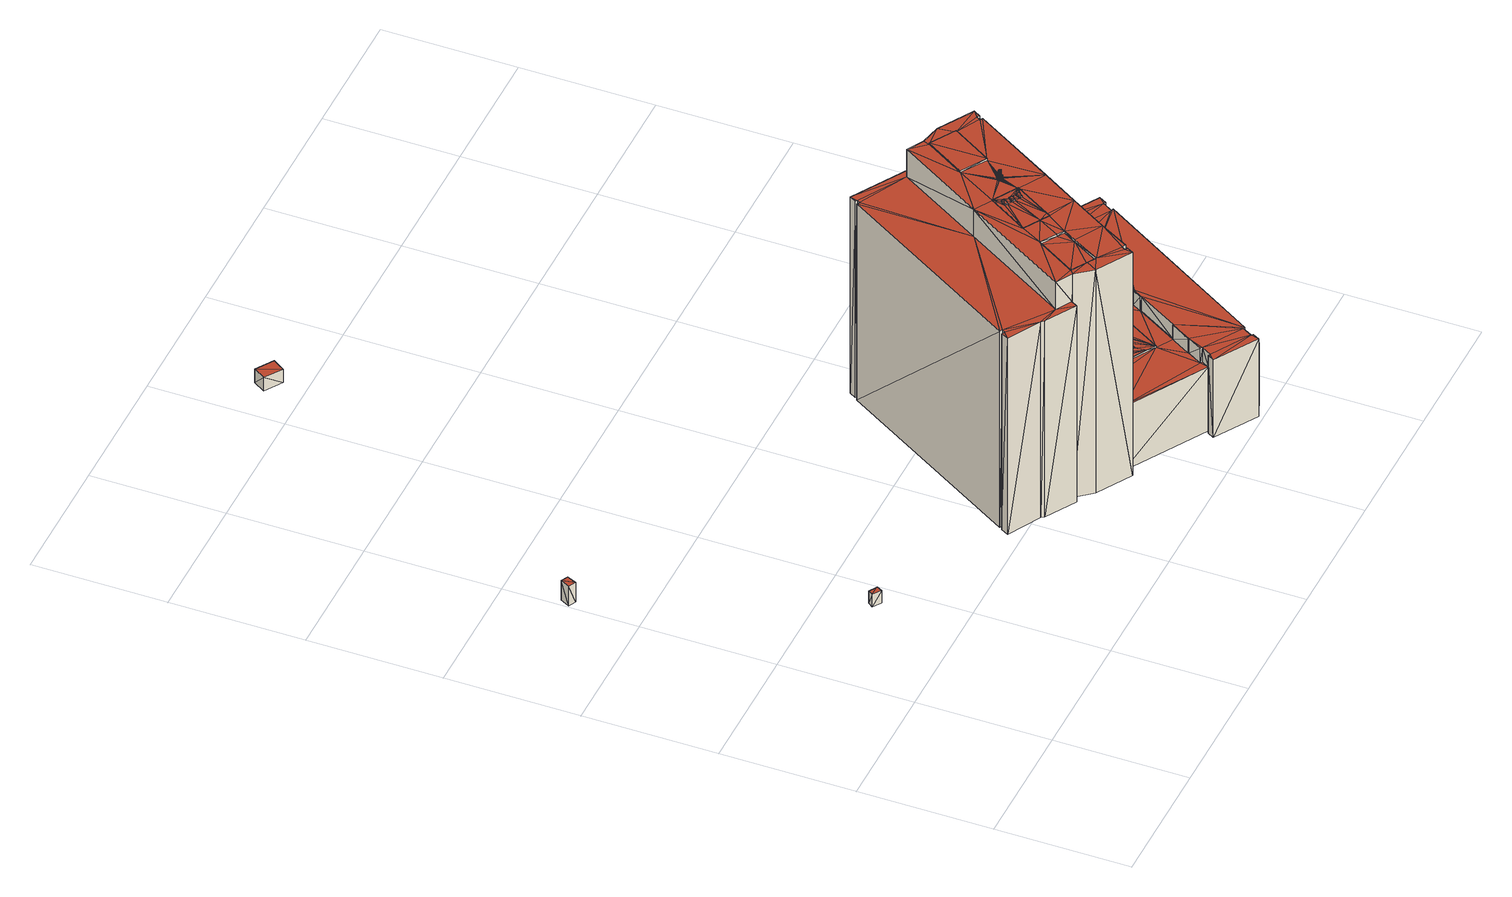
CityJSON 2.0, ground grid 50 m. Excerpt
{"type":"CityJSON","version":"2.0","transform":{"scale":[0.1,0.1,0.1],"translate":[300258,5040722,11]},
"CityObjects":{
"building1":{"type":"Building","geometry":[{"type":"MultiSurface","lod":"2","boundaries":[[[0,1,2]],[[3,0,2]],[[3,4,0]],[[5,4,3]],[[5,2,6]],[[5,3,2]],[[6,1,7]],[[6,2,1]],[[4,7,0]],[[0,7,1]],[[4,6,7]],[[5,6,4]]],"semantics":{"surfaces":[{"type":"GroundSurface"},{"type":"WallSurface"},{"type":"RoofSurface"}],"values":[0,0,1,1,1,1,1,1,1,1,2,2]}}]},
"building2":{"type":"Building","geometry":[{"type":"MultiSurface","lod":"2","boundaries":[[[8,9,10]],[[8,10,11]],[[12,11,13]],[[11,10,13]],[[14,13,10]],[[14,10,9]],[[15,14,8]],[[8,14,9]],[[15,8,12]],[[8,11,12]],[[15,13,14]],[[15,12,13]]],"semantics":{"surfaces":[{"type":"GroundSurface"},{"type":"WallSurface"},{"type":"RoofSurface"}],"values":[0,0,1,1,1,1,1,1,1,1,2,2]}}]},
"building3":{"type":"Building","geometry":[{"type":"MultiSurface","lod":"2","boundaries":[[[16,17,18]],[[17,19,18]],[[20,21,17]],[[20,17,16]],[[20,16,22]],[[16,18,22]],[[22,18,23]],[[18,19,23]],[[21,23,17]],[[17,23,19]],[[21,22,23]],[[20,22,21]]],"semantics":{"surfaces":[{"type":"GroundSurface"},{"type":"WallSurface"},{"type":"RoofSurface"}],"values":[0,0,1,1,1,1,1,1,1,1,2,2]}}]},
"building4":{"type":"Building","geometry":[{"type":"MultiSurface","lod":"2","boundaries":[[[24,25,26]],[[27,26,28]],[[25,29,30]],[[31,26,27]],[[31,24,26]],[[32,33,34]],[[33,24,34]],[[35,32,34]],[[35,36,32]],[[37,38,39]],[[33,40,41]],[[42,43,38]],[[42,38,37]],[[30,29,44]],[[45,42,37]],[[45,46,42]],[[42,47,43]],[[47,48,43]],[[49,50,47]],[[51,52,50]],[[50,53,47]],[[54,55,29]],[[50,52,53]],[[47,53,48]],[[25,56,29]],[[53,57,48]],[[55,58,59]],[[48,60,40]],[[43,48,40]],[[57,61,48]],[[62,63,64]],[[54,58,55]],[[64,63,65]],[[64,65,60]],[[33,66,24]],[[60,65,67]],[[48,64,60]],[[43,40,33]],[[68,69,70]],[[33,41,66]],[[41,70,71]],[[70,69,71]],[[41,71,66]],[[24,66,56]],[[24,56,25]],[[56,72,73]],[[56,54,29]],[[56,73,54]],[[74,75,76]],[[74,76,77]],[[78,79,80]],[[79,81,80]],[[82,80,81]],[[82,81,83]],[[84,85,78]],[[85,79,78]],[[86,87,88]],[[87,89,88]],[[90,91,86]],[[91,87,86]],[[37,39,92]],[[93,37,92]],[[94,92,39]],[[94,39,38]],[[95,96,97]],[[96,98,97]],[[97,98,99]],[[98,100,99]],[[101,102,103]],[[102,104,103]],[[103,104,95]],[[104,96,95]],[[105,102,101]],[[94,38,105]],[[94,105,101]],[[38,43,105]],[[42,106,47]],[[106,107,108]],[[109,107,106]],[[109,106,42]],[[110,111,107]],[[111,108,107]],[[112,51,113]],[[51,50,113]],[[114,113,50]],[[114,50,49]],[[114,49,106]],[[49,47,106]],[[115,109,42]],[[115,42,46]],[[116,46,45]],[[116,115,46]],[[116,45,93]],[[45,37,93]],[[117,118,119]],[[119,118,120]],[[118,121,120]],[[121,122,64]],[[121,64,48]],[[118,122,121]],[[123,40,60]],[[74,77,123]],[[74,123,124]],[[123,60,124]],[[125,126,53]],[[125,53,52]],[[127,121,48]],[[127,48,61]],[[128,61,57]],[[128,127,61]],[[126,128,57]],[[126,57,53]],[[110,117,119]],[[110,119,111]],[[112,52,51]],[[112,125,52]],[[129,130,65]],[[129,65,63]],[[131,63,62]],[[131,129,63]],[[131,62,122]],[[62,64,122]],[[132,99,133]],[[133,99,100]],[[132,91,90]],[[132,133,91]],[[134,85,84]],[[134,135,85]],[[134,88,135]],[[135,88,89]],[[136,137,69]],[[136,69,68]],[[136,68,138]],[[68,70,138]],[[139,140,141]],[[140,142,141]],[[143,144,32]],[[143,32,36]],[[145,36,35]],[[145,143,36]],[[145,35,140]],[[145,140,139]],[[35,34,140]],[[140,34,146]],[[34,24,146]],[[147,148,149]],[[149,148,150]],[[151,147,152]],[[152,147,149]],[[151,153,154]],[[151,152,153]],[[154,153,148]],[[153,150,148]],[[155,156,157]],[[155,158,156]],[[159,157,160]],[[160,157,156]],[[161,159,162]],[[162,159,160]],[[162,158,155]],[[161,162,155]],[[163,164,165]],[[165,164,166]],[[163,167,168]],[[163,165,167]],[[168,169,170]],[[168,167,169]],[[164,170,166]],[[166,170,169]],[[171,146,24]],[[171,24,31]],[[141,172,173]],[[141,142,172]],[[174,175,176]],[[176,175,177]],[[175,178,177]],[[177,178,179]],[[180,181,182]],[[182,181,183]],[[181,174,176]],[[181,176,183]],[[184,185,186]],[[186,185,187]],[[188,184,186]],[[188,186,189]],[[190,179,178]],[[190,191,179]],[[192,72,56]],[[192,193,72]],[[194,195,196]],[[194,197,195]],[[173,172,194]],[[172,197,194]],[[198,199,54]],[[198,54,73]],[[193,198,73]],[[193,73,72]],[[200,201,44]],[[200,44,29]],[[202,55,203]],[[55,59,203]],[[59,58,204]],[[203,59,204]],[[199,204,58]],[[199,58,54]],[[29,55,202]],[[200,29,202]],[[205,26,206]],[[26,25,206]],[[207,27,208]],[[27,28,208]],[[205,208,26]],[[26,208,28]],[[171,31,207]],[[31,27,207]],[[206,25,209]],[[25,30,209]],[[209,30,201]],[[30,44,201]],[[180,182,190]],[[182,191,190]],[[210,211,212]],[[212,211,213]],[[210,214,215]],[[210,212,214]],[[211,216,217]],[[211,217,213]],[[215,214,216]],[[214,217,216]],[[218,219,220]],[[220,219,221]],[[222,223,224]],[[222,224,225]],[[222,225,226]],[[225,227,226]],[[226,228,229]],[[226,227,228]],[[230,231,232]],[[233,231,230]],[[234,230,235]],[[234,233,230]],[[236,237,238]],[[237,239,238]],[[240,241,236]],[[241,237,236]],[[242,243,240]],[[243,241,240]],[[244,245,246]],[[244,247,245]],[[229,228,247]],[[229,247,244]],[[238,239,248]],[[239,249,248]],[[250,243,242]],[[250,251,243]],[[252,253,250]],[[253,251,250]],[[254,232,231]],[[254,255,232]],[[256,257,253]],[[256,253,252]],[[249,255,254]],[[248,249,254]],[[258,259,257]],[[258,257,256]],[[260,235,261]],[[260,234,235]],[[258,262,259]],[[258,263,262]],[[264,260,261]],[[264,261,265]],[[263,266,262]],[[263,267,266]],[[267,268,269]],[[267,269,266]],[[270,264,265]],[[270,265,271]],[[268,270,271]],[[268,271,269]],[[223,272,224]],[[224,272,273]],[[272,218,220]],[[272,220,273]],[[219,274,221]],[[219,275,274]],[[246,245,276]],[[245,277,276]],[[275,278,279]],[[275,279,274]],[[280,281,282]],[[280,282,283]],[[281,284,282]],[[281,285,284]],[[286,284,285]],[[287,286,285]],[[288,289,290]],[[289,291,290]],[[290,291,287]],[[291,286,287]],[[292,293,288]],[[293,289,288]],[[276,277,292]],[[277,293,292]],[[278,280,283]],[[278,283,279]],[[185,294,187]],[[187,294,295]],[[296,66,71]],[[296,297,66]],[[298,295,294]],[[298,299,295]],[[300,299,298]],[[300,301,299]],[[66,192,56]],[[192,196,195]],[[297,196,192]],[[297,192,66]],[[188,302,303]],[[188,189,302]],[[302,301,300]],[[303,302,300]],[[304,305,306]],[[306,305,307]],[[305,138,308]],[[305,308,307]],[[308,138,70]],[[308,70,41]],[[137,296,69]],[[69,296,71]],[[32,309,33]],[[309,310,311]],[[144,310,309]],[[144,309,32]],[[312,313,314]],[[315,313,312]],[[313,316,317]],[[313,317,314]],[[316,318,317]],[[317,318,319]],[[319,304,306]],[[318,304,319]],[[315,312,310]],[[312,311,310]],[[320,321,322]],[[320,323,321]],[[324,322,325]],[[325,322,321]],[[326,324,327]],[[327,324,325]],[[326,323,320]],[[326,327,323]],[[328,329,330]],[[328,331,329]],[[330,332,333]],[[330,329,332]],[[334,333,335]],[[335,333,332]],[[328,334,335]],[[328,335,331]],[[336,337,338]],[[338,337,339]],[[336,340,341]],[[336,338,340]],[[341,342,343]],[[341,340,342]],[[337,343,339]],[[339,343,342]],[[344,345,346]],[[344,347,345]],[[348,347,344]],[[348,349,347]],[[348,350,351]],[[348,351,349]],[[350,346,351]],[[351,346,345]],[[352,353,354]],[[352,355,353]],[[356,355,352]],[[356,357,355]],[[356,358,357]],[[357,358,359]],[[358,354,359]],[[359,354,353]],[[360,361,362]],[[360,363,361]],[[364,363,360]],[[364,365,363]],[[364,366,365]],[[365,366,367]],[[366,362,367]],[[367,362,361]],[[368,369,370]],[[370,369,371]],[[368,372,373]],[[368,370,372]],[[373,374,375]],[[373,372,374]],[[369,375,371]],[[371,375,374]],[[376,377,378]],[[376,379,377]],[[376,380,379]],[[379,380,381]],[[380,382,381]],[[381,382,383]],[[378,383,382]],[[378,377,383]],[[384,385,386]],[[386,385,387]],[[385,388,387]],[[387,388,389]],[[390,389,388]],[[390,391,389]],[[384,391,390]],[[384,386,391]],[[392,393,394]],[[394,393,395]],[[392,396,397]],[[392,394,396]],[[397,398,399]],[[397,396,398]],[[393,399,395]],[[395,399,398]],[[400,401,402]],[[400,403,401]],[[404,403,400]],[[404,405,403]],[[404,406,405]],[[405,406,407]],[[406,402,407]],[[407,402,401]],[[408,409,410]],[[408,411,409]],[[412,410,413]],[[413,410,409]],[[414,412,415]],[[415,412,413]],[[414,411,408]],[[414,415,411]],[[416,417,418]],[[416,419,417]],[[420,419,416]],[[420,421,419]],[[420,422,421]],[[421,422,423]],[[422,418,423]],[[423,418,417]],[[424,425,426]],[[426,425,427]],[[428,427,425]],[[428,429,427]],[[430,429,428]],[[430,431,429]],[[430,424,431]],[[431,424,426]],[[432,433,434]],[[432,435,433]],[[432,436,435]],[[435,436,437]],[[436,438,437]],[[437,438,439]],[[434,439,438]],[[434,433,439]],[[440,441,442]],[[442,441,443]],[[441,444,443]],[[443,444,445]],[[446,445,444]],[[446,447,445]],[[440,447,446]],[[440,442,447]],[[448,449,450]],[[450,449,451]],[[448,452,453]],[[448,450,452]],[[453,454,455]],[[453,452,454]],[[449,455,451]],[[451,455,454]],[[456,457,458]],[[456,459,457]],[[460,459,456]],[[460,461,459]],[[460,462,461]],[[461,462,463]],[[462,458,463]],[[463,458,457]],[[464,465,466]],[[464,467,465]],[[466,468,469]],[[466,465,468]],[[470,469,468]],[[470,468,471]],[[464,470,467]],[[467,470,471]],[[472,473,474]],[[472,475,473]],[[476,475,472]],[[476,477,475]],[[476,478,477]],[[477,478,479]],[[478,474,479]],[[479,474,473]],[[480,481,482]],[[482,481,483]],[[480,484,485]],[[480,482,484]],[[485,486,487]],[[485,484,486]],[[481,487,483]],[[483,487,486]],[[488,489,490]],[[488,491,489]],[[492,491,488]],[[492,493,491]],[[492,494,493]],[[493,494,495]],[[494,490,495]],[[495,490,489]],[[496,497,498]],[[497,499,498]],[[500,497,496]],[[500,501,497]],[[500,502,501]],[[501,502,503]],[[502,498,503]],[[503,498,499]],[[504,505,506]],[[506,505,507]],[[504,508,509]],[[504,506,508]],[[509,510,511]],[[509,508,510]],[[505,511,507]],[[507,511,510]],[[512,513,514]],[[514,513,515]],[[512,516,517]],[[512,514,516]],[[517,518,519]],[[517,516,518]],[[513,519,515]],[[515,519,518]],[[520,521,522]],[[522,521,523]],[[520,524,525]],[[520,522,524]],[[525,526,527]],[[525,524,526]],[[521,527,523]],[[523,527,526]],[[528,529,530]],[[530,529,531]],[[528,532,533]],[[528,530,532]],[[533,534,535]],[[533,532,534]],[[529,535,531]],[[531,535,534]],[[536,537,538]],[[538,537,539]],[[536,540,541]],[[536,538,540]],[[541,542,543]],[[541,540,542]],[[537,543,539]],[[539,543,542]],[[544,545,546]],[[546,545,547]],[[544,548,549]],[[544,546,548]],[[549,550,551]],[[549,548,550]],[[545,551,547]],[[547,551,550]],[[552,553,554]],[[554,553,555]],[[552,556,557]],[[552,554,556]],[[557,558,559]],[[557,556,558]],[[553,559,555]],[[555,559,558]],[[560,561,562]],[[562,561,563]],[[560,564,565]],[[560,562,564]],[[565,566,567]],[[565,564,566]],[[561,567,566]],[[561,566,563]],[[568,569,570]],[[570,569,571]],[[569,572,571]],[[571,572,573]],[[574,575,572]],[[575,573,572]],[[568,575,574]],[[568,570,575]],[[576,577,578]],[[576,578,579]],[[580,576,581]],[[581,576,579]],[[580,582,583]],[[580,581,582]],[[583,578,577]],[[583,582,578]],[[584,585,586]],[[584,587,585]],[[588,586,589]],[[589,586,585]],[[590,588,591]],[[591,588,589]],[[590,587,584]],[[590,591,587]],[[592,593,594]],[[593,595,594]],[[596,594,597]],[[597,594,595]],[[598,596,599]],[[599,596,597]],[[598,593,592]],[[598,599,593]],[[600,601,602]],[[602,601,603]],[[600,604,605]],[[600,602,604]],[[605,606,607]],[[605,604,606]],[[601,607,603]],[[603,607,606]],[[608,609,610]],[[608,610,611]],[[612,608,613]],[[613,608,611]],[[612,614,615]],[[612,613,614]],[[616,617,618]],[[619,616,620]],[[620,616,618]],[[621,622,623]],[[624,622,621]],[[625,624,621]],[[623,622,617]],[[622,618,617]],[[609,619,610]],[[610,619,620]],[[625,614,624]],[[625,615,614]],[[123,308,41]],[[123,41,40]],[[105,43,309]],[[43,33,309]],[[124,60,626]],[[60,67,626]],[[626,65,130]],[[626,67,65]],[[82,83,75]],[[83,76,75]],[[126,119,121]],[[126,121,128]],[[125,119,126]],[[128,121,127]],[[113,106,111]],[[114,106,113]],[[106,108,111]],[[112,111,125]],[[119,120,121]],[[112,113,111]],[[111,119,125]],[[122,124,130]],[[122,130,129]],[[118,82,74]],[[110,132,90]],[[124,626,130]],[[110,90,117]],[[109,94,101]],[[116,93,109]],[[116,109,115]],[[122,74,124]],[[109,101,107]],[[82,75,74]],[[131,122,129]],[[109,93,94]],[[93,92,94]],[[110,107,132]],[[107,101,95]],[[101,103,95]],[[107,95,132]],[[95,97,132]],[[97,99,132]],[[134,84,117]],[[118,74,122]],[[90,134,117]],[[90,86,134]],[[86,88,134]],[[117,84,118]],[[78,80,82]],[[118,84,82]],[[84,78,82]],[[151,148,147]],[[151,154,148]],[[161,155,159]],[[155,157,159]],[[168,170,164]],[[163,168,164]],[[140,146,142]],[[146,172,142]],[[172,206,197]],[[209,201,197]],[[172,207,205]],[[197,201,200]],[[206,209,197]],[[207,208,205]],[[171,207,172]],[[172,205,206]],[[197,200,195]],[[199,200,202]],[[195,199,198]],[[199,202,204]],[[202,203,204]],[[193,195,198]],[[195,200,199]],[[192,195,193]],[[171,172,146]],[[215,216,211]],[[210,215,211]],[[264,233,260]],[[260,233,234]],[[270,233,264]],[[233,254,231]],[[270,254,233]],[[267,270,268]],[[238,248,254]],[[263,270,267]],[[242,238,254]],[[258,270,263]],[[242,236,238]],[[258,242,270]],[[242,240,236]],[[258,256,242]],[[242,254,270]],[[256,252,250]],[[256,250,242]],[[302,295,299]],[[302,187,295]],[[186,187,302]],[[302,299,301]],[[189,186,302]],[[328,330,627]],[[627,330,333]],[[334,627,333]],[[328,627,334]],[[336,628,337]],[[336,341,628]],[[628,341,343]],[[337,628,343]],[[629,344,346]],[[348,344,629]],[[348,629,350]],[[350,629,346]],[[630,352,354]],[[356,352,630]],[[356,630,358]],[[358,630,354]],[[631,360,362]],[[364,360,631]],[[364,631,366]],[[366,631,362]],[[368,632,369]],[[368,373,632]],[[632,373,375]],[[369,632,375]],[[376,378,633]],[[376,633,380]],[[380,633,382]],[[633,378,382]],[[384,634,385]],[[385,634,388]],[[634,390,388]],[[384,390,634]],[[392,635,393]],[[392,397,635]],[[635,397,399]],[[393,635,399]],[[636,400,402]],[[404,400,636]],[[404,636,406]],[[406,636,402]],[[637,408,410]],[[412,637,410]],[[414,637,412]],[[414,408,637]],[[638,416,418]],[[420,416,638]],[[420,638,422]],[[422,638,418]],[[639,320,322]],[[326,320,639]],[[326,639,324]],[[324,639,322]],[[424,640,425]],[[640,428,425]],[[430,428,640]],[[430,640,424]],[[432,434,641]],[[432,641,436]],[[436,641,438]],[[641,434,438]],[[440,642,441]],[[441,642,444]],[[642,446,444]],[[440,446,642]],[[448,643,449]],[[448,453,643]],[[643,453,455]],[[449,643,455]],[[644,456,458]],[[460,456,644]],[[460,644,462]],[[462,644,458]],[[464,466,645]],[[645,466,469]],[[470,645,469]],[[464,645,470]],[[646,472,474]],[[476,472,646]],[[476,646,478]],[[478,646,474]],[[480,647,481]],[[480,485,647]],[[647,485,487]],[[481,647,487]],[[648,488,490]],[[492,488,648]],[[492,648,494]],[[494,648,490]],[[649,496,498]],[[500,496,649]],[[500,649,502]],[[502,649,498]],[[504,650,505]],[[504,509,650]],[[650,509,511]],[[505,650,511]],[[512,651,513]],[[512,517,651]],[[651,517,519]],[[513,651,519]],[[520,652,521]],[[520,525,652]],[[652,525,527]],[[521,652,527]],[[528,653,529]],[[528,533,653]],[[653,533,535]],[[529,653,535]],[[536,654,537]],[[536,541,654]],[[654,541,543]],[[537,654,543]],[[544,655,545]],[[544,549,655]],[[655,549,551]],[[545,655,551]],[[552,656,553]],[[552,557,656]],[[656,557,559]],[[553,656,559]],[[560,657,561]],[[560,565,657]],[[657,565,567]],[[561,657,567]],[[568,658,569]],[[569,658,572]],[[658,574,572]],[[568,574,658]],[[576,659,577]],[[580,659,576]],[[580,583,659]],[[659,583,577]],[[660,584,586]],[[588,660,586]],[[590,660,588]],[[590,584,660]],[[661,592,594]],[[596,661,594]],[[598,661,596]],[[598,592,661]],[[600,662,601]],[[600,605,662]],[[662,605,607]],[[601,662,607]],[[612,615,608]],[[615,609,608]],[[609,379,619]],[[625,335,615]],[[616,531,617]],[[621,623,459]],[[623,617,573]],[[615,351,609]],[[379,381,619]],[[386,387,619]],[[619,394,395]],[[609,357,359]],[[609,365,367]],[[615,338,339]],[[615,349,351]],[[625,331,335]],[[609,370,371]],[[619,395,616]],[[625,621,331]],[[609,367,370]],[[539,542,617]],[[531,534,617]],[[621,459,461]],[[621,329,331]],[[616,395,398]],[[616,407,401]],[[609,351,357]],[[609,371,379]],[[602,623,604]],[[467,623,465]],[[381,386,619]],[[619,387,394]],[[615,339,349]],[[615,335,338]],[[609,359,365]],[[566,617,548]],[[623,585,595]],[[623,578,585]],[[623,573,578]],[[616,401,531]],[[573,617,566]],[[459,623,467]],[[367,372,370]],[[367,361,372]],[[597,587,591]],[[597,595,587]],[[616,398,407]],[[387,396,394]],[[387,389,396]],[[623,606,604]],[[623,595,593]],[[571,564,562]],[[523,532,530]],[[351,355,357]],[[351,345,355]],[[523,526,532]],[[571,573,564]],[[451,447,442]],[[479,484,482]],[[579,575,570]],[[589,582,581]],[[479,473,484]],[[589,585,582]],[[451,454,447]],[[579,578,575]],[[534,539,617]],[[503,508,506]],[[503,499,508]],[[335,340,338]],[[515,524,522]],[[413,403,405]],[[437,429,431]],[[437,439,429]],[[515,518,524]],[[413,409,403]],[[335,332,340]],[[415,417,411]],[[423,417,415]],[[495,497,501]],[[495,489,497]],[[443,433,435]],[[371,377,379]],[[325,419,421]],[[426,323,327]],[[426,427,323]],[[443,445,433]],[[371,374,377]],[[325,321,419]],[[493,486,491]],[[546,558,548]],[[514,510,516]],[[555,558,546]],[[483,486,493]],[[507,510,514]],[[547,540,538]],[[471,475,477]],[[471,468,475]],[[547,550,540]],[[467,471,457]],[[459,467,457]],[[339,347,349]],[[339,342,347]],[[563,556,554]],[[563,566,556]],[[450,457,452]],[[463,457,450]],[[501,503,427]],[[429,501,427]],[[405,407,398]],[[450,451,342]],[[396,405,398]],[[340,450,342]],[[562,563,510]],[[508,562,510]],[[603,593,599]],[[381,391,386]],[[359,363,365]],[[359,353,363]],[[381,383,391]],[[603,606,593]],[[514,515,417]],[[546,547,526]],[[493,495,439]],[[419,514,417]],[[433,493,439]],[[524,546,526]],[[591,589,486]],[[484,591,486]],[[415,413,389]],[[442,443,345]],[[391,415,389]],[[347,442,345]],[[475,597,473]],[[475,599,597]],[[435,437,353]],[[355,435,353]],[[532,539,534]],[[532,538,539]],[[506,507,321]],[[482,483,445]],[[477,479,454]],[[323,506,321]],[[452,477,454]],[[447,482,445]],[[540,617,542]],[[327,325,374]],[[421,423,383]],[[372,327,374]],[[377,421,383]],[[465,623,602]],[[530,531,401]],[[403,530,401]],[[570,571,499]],[[497,570,499]],[[581,579,489]],[[491,581,489]],[[602,603,468]],[[465,602,468]],[[554,555,518]],[[461,463,332]],[[329,461,332]],[[516,554,518]],[[431,426,361]],[[363,431,361]],[[548,617,550]],[[522,523,409]],[[411,522,409]],[[621,461,329]],[[550,617,540]],[[389,405,396]],[[508,571,562]],[[623,593,606]],[[473,597,591]],[[439,501,429]],[[345,443,355]],[[427,503,323]],[[473,591,484]],[[347,451,442]],[[439,495,501]],[[457,471,452]],[[417,515,411]],[[526,538,532]],[[389,413,405]],[[510,563,516]],[[342,451,347]],[[524,555,546]],[[433,483,493]],[[419,507,514]],[[526,547,538]],[[391,423,415]],[[454,479,447]],[[447,479,482]],[[486,589,491]],[[403,523,530]],[[340,463,450]],[[323,503,506]],[[355,443,435]],[[361,426,372]],[[497,579,570]],[[468,599,475]],[[445,483,433]],[[321,507,419]],[[499,571,508]],[[491,589,581]],[[374,325,421]],[[372,426,327]],[[374,421,377]],[[452,471,477]],[[489,579,497]],[[518,555,524]],[[332,463,340]],[[353,437,363]],[[363,437,431]],[[409,523,403]],[[411,515,522]],[[383,423,391]],[[516,563,554]],[[468,603,599]],[[566,558,556]],[[566,548,558]],[[578,573,575]],[[585,578,582]],[[595,585,587]],[[573,566,564]],[[149,178,175]],[[160,175,181]],[[180,190,158]],[[190,178,150]],[[180,166,181]],[[156,149,175]],[[169,160,181]],[[149,150,178]],[[160,156,175]],[[166,169,181]],[[181,175,174]],[[158,190,152]],[[180,158,162]],[[156,152,149]],[[153,190,150]],[[180,165,166]],[[180,162,167]],[[158,152,156]],[[167,162,169]],[[180,167,165]],[[169,162,160]],[[152,190,153]],[[255,290,287]],[[232,287,285]],[[249,288,290]],[[232,285,281]],[[261,278,275]],[[235,280,278]],[[239,292,288]],[[219,265,275]],[[230,281,280]],[[218,271,219]],[[276,292,237]],[[244,246,243]],[[229,244,251]],[[246,276,241]],[[226,229,253]],[[272,269,218]],[[222,226,257]],[[222,262,223]],[[223,266,272]],[[249,290,255]],[[255,287,232]],[[239,288,249]],[[230,232,281]],[[265,261,275]],[[261,235,278]],[[237,292,239]],[[271,265,219]],[[235,230,280]],[[218,269,271]],[[241,276,237]],[[244,243,251]],[[229,251,253]],[[246,241,243]],[[226,253,257]],[[272,266,269]],[[222,257,259]],[[222,259,262]],[[223,262,266]],[[620,306,76]],[[624,312,622]],[[98,312,624]],[[620,319,306]],[[104,312,98]],[[89,610,620]],[[620,618,319]],[[89,620,79]],[[105,312,104]],[[133,613,91]],[[76,306,123]],[[100,624,613]],[[622,314,618]],[[79,620,81]],[[98,624,100]],[[312,314,622]],[[81,620,76]],[[613,611,91]],[[314,317,618]],[[87,610,89]],[[317,319,618]],[[624,614,613]],[[123,306,308]],[[105,309,312]],[[87,611,610]],[[135,89,79]],[[135,79,85]],[[133,100,613]],[[105,104,102]],[[104,98,96]],[[77,76,123]],[[91,611,87]],[[83,81,76]],[[306,307,308]],[[312,309,311]],[[315,213,313]],[[194,196,185]],[[173,194,217]],[[316,188,318]],[[313,182,316]],[[316,182,183]],[[310,212,213]],[[318,303,300]],[[214,173,217]],[[217,194,191]],[[191,194,179]],[[313,213,225]],[[185,196,294]],[[291,217,191]],[[318,300,305]],[[316,176,188]],[[213,217,277]],[[313,220,182]],[[145,139,212]],[[137,300,296]],[[282,191,182]],[[318,188,303]],[[177,185,184]],[[194,185,179]],[[177,179,185]],[[212,139,214]],[[298,297,296]],[[176,177,188]],[[138,300,137]],[[177,184,188]],[[145,212,144]],[[315,310,213]],[[139,141,214]],[[318,305,304]],[[300,298,296]],[[141,173,214]],[[316,183,176]],[[144,212,310]],[[305,300,138]],[[294,196,297]],[[298,294,297]],[[313,273,220]],[[293,217,289]],[[313,224,273]],[[277,217,293]],[[289,217,291]],[[286,191,284]],[[213,247,228]],[[145,144,143]],[[282,284,191]],[[313,225,224]],[[213,228,227]],[[136,138,137]],[[291,191,286]],[[213,245,247]],[[274,279,182]],[[221,274,182]],[[213,227,225]],[[213,277,245]],[[279,283,182]],[[220,221,182]],[[283,282,182]]],"semantics":{"surfaces":[{"type":"GroundSurface"},{"type":"WallSurface"},{"type":"RoofSurface"}],"values":[0,0,0,0,0,0,0,0,0,0,0,0,0,0,0,0,0,0,0,0,0,0,0,0,0,0,0,0,0,0,0,0,0,0,0,0,0,0,0,0,0,0,0,0,0,0,0,0,1,1,1,1,1,1,1,1,1,1,1,1,1,1,1,1,1,1,1,1,1,1,1,1,1,1,1,1,1,1,1,1,1,1,1,1,1,1,1,1,1,1,1,1,1,1,1,1,1,1,1,1,1,1,1,1,1,1,1,1,1,1,1,1,1,1,1,1,1,1,1,1,1,1,1,1,1,1,1,1,1,1,1,1,1,1,1,1,1,1,1,1,1,1,1,1,1,1,1,1,1,1,1,1,1,1,1,1,1,1,1,1,1,1,1,1,1,1,1,1,1,1,1,1,1,1,1,1,1,1,1,1,1,1,1,1,1,1,1,1,1,1,1,1,1,1,1,1,1,1,1,1,1,1,1,1,1,1,1,1,1,1,1,1,1,1,1,1,1,1,1,1,1,1,1,1,1,1,1,1,1,1,1,1,1,1,1,1,1,1,1,1,1,1,1,1,1,1,1,1,1,1,1,1,1,1,1,1,1,1,1,1,1,1,1,1,1,1,1,1,1,1,1,1,1,1,1,1,1,1,1,1,1,1,1,1,1,1,1,1,1,1,1,1,1,1,1,1,1,1,1,1,1,1,1,1,1,1,1,1,1,1,1,1,1,1,1,1,1,1,1,1,1,1,1,1,1,1,1,1,1,1,1,1,1,1,1,1,1,1,1,1,1,1,1,1,1,1,1,1,1,1,1,1,1,1,1,1,1,1,1,1,1,1,1,1,1,1,1,1,1,1,1,1,1,1,1,1,1,1,1,1,1,1,1,1,1,1,1,1,1,1,1,1,1,1,1,1,1,1,1,1,1,1,1,1,1,1,1,1,1,1,1,1,1,1,1,1,1,1,1,1,1,1,1,1,1,1,1,1,1,1,1,1,1,1,1,1,1,1,1,1,1,1,1,1,1,1,1,1,1,1,1,1,1,1,1,1,1,1,1,1,1,1,1,1,1,1,1,1,1,1,1,1,1,1,1,1,1,1,1,1,1,1,1,1,1,1,1,1,1,1,1,1,1,1,1,1,1,1,1,1,1,1,1,1,1,1,1,1,1,1,1,1,1,1,1,1,1,1,1,1,1,1,1,1,1,1,1,1,1,1,1,1,1,1,1,1,1,1,1,1,1,1,1,1,1,1,1,1,1,1,1,1,1,1,1,1,1,1,1,1,1,1,1,1,1,1,1,1,1,1,1,1,1,1,1,1,1,1,1,1,1,1,1,1,1,1,1,1,1,1,1,1,1,1,1,1,1,1,1,1,1,1,1,1,1,1,1,1,1,1,1,1,1,1,1,1,1,1,1,1,1,1,1,1,1,1,1,1,1,1,1,1,1,1,1,1,1,1,1,1,1,1,1,1,1,1,1,1,1,1,1,1,1,1,1,1,1,1,1,2,2,2,2,2,2,2,2,2,2,2,2,2,2,2,2,2,2,2,2,2,2,2,2,2,2,2,2,2,2,2,2,2,2,2,2,2,2,2,2,2,2,2,2,2,2,2,2,2,2,2,2,2,2,2,2,2,2,2,2,2,2,2,2,2,2,2,2,2,2,2,2,2,2,2,2,2,2,2,2,2,2,2,2,2,2,2,2,2,2,2,2,2,2,2,2,2,2,2,2,2,2,2,2,2,2,2,2,2,2,2,2,2,2,2,2,2,2,2,2,2,2,2,2,2,2,2,2,2,2,2,2,2,2,2,2,2,2,2,2,2,2,2,2,2,2,2,2,2,2,2,2,2,2,2,2,2,2,2,2,2,2,2,2,2,2,2,2,2,2,2,2,2,2,2,2,2,2,2,2,2,2,2,2,2,2,2,2,2,2,2,2,2,2,2,2,2,2,2,2,2,2,2,2,2,2,2,2,2,2,2,2,2,2,2,2,2,2,2,2,2,2,2,2,2,2,2,2,2,2,2,2,2,2,2,2,2,2,2,2,2,2,2,2,2,2,2,2,2,2,2,2,2,2,2,2,2,2,2,2,2,2,2,2,2,2,2,2,2,2,2,2,2,2,2,2,2,2,2,2,2,2,2,2,2,2,2,2,2,2,2,2,2,2,2,2,2,2,2,2,2,2,2,2,2,2,2,2,2,2,2,2,2,2,2,2,2,2,2,2,2,2,2,2,2,2,2,2,2,2,2,2,2,2,2,2,2,2,2,2,2,2,2,2,2,2,2,2,2,2,2,2,2,2,2,2,2,2,2,2,2,2,2,2,2,2,2,2,2,2,2,2,2,2,2,2,2,2,2,2,2,2,2,2,2,2,2,2,2,2,2,2,2,2,2,2,2,2,2,2,2,2,2,2,2,2,2,2,2,2,2,2,2,2,2,2,2,2,2,2,2,2,2,2,2,2,2,2,2,2,2,2,2,2,2,2,2,2,2,2,2,2,2,2,2,2,2,2,2,2,2,2,2,2,2,2,2,2,2,2,2,2,2,2,2,2,2,2,2,2,2,2,2,2,2,2,2,2,2,2,2,2,2,2,2,2,2,2,2,2,2,2,2,2,2,2,2,2,2,2,2,2,2,2,2,2,2,2,2,2,2,2,2,2,2,2,2,2,2,2,2,2,2,2,2,2,2,2,2,2,2,2,2,2,2,2,2,2,2,2,2,2,2,2,2,2,2,2,2,2,2,2,2,2,2,2,2,2,2,2,2,2,2,2,2,2,2,2,2,2,2,2,2,2,2,2,2,2,2,2,2,2,2,2,2,2,2,2,2,2,2,2,2,2,2,2,2,2,2,2,2,2,2,2,2,2,2,2,2,2,2,2,2,2,2]}}]}
},
"vertices":[
[31,1744,15],[4,1758,15],[22,1793,15],[48,1780,15],[31,1744,100],[48,1780,100],[22,1793,100],[4,1758,100],
[434,819,19],[422,799,19],[391,819,19],[403,838,19],[403,838,72],[391,819,72],[422,799,72],[434,819,72],
[728,3134,10],[698,3089,10],[662,3177,10],[633,3132,10],[728,3134,68],[698,3089,68],[662,3177,68],[633,3132,68],
[1607,1162,31],[1351,1272,31],[1358,1284,31],[1365,1313,31],[1350,1288,31],[932,576,31],[1340,1278,31],[1610,1165,31],[1782,1029,31],[1775,1018,31],[1676,1128,31],[1806,1049,31],[1791,1022,31],[2093,876,31],[2084,844,31],[2077,849,31],[1653,134,31],[1351,315,31],[2228,758,31],[2079,837,31],[921,581,31],[2251,781,31],[2235,754,31],[2223,751,31],[1799,47,31],[2256,732,31],[2252,728,31],[2258,724,31],[1842,32,31],[1839,33,31],[1021,475,31],[925,565,31],[1157,419,31],[1836,29,31],[898,543,31],[913,571,31],[1648,125,31],[1836,27,31],[1801,33,31],[1786,8,31],[1794,38,31],[1627,105,31],[1160,417,31],[1641,130,31],[1356,302,31],[1341,276,31],[1346,307,31],[1210,356,31],[1143,396,31],[1029,463,31],[1671,163,372],[1663,168,372],[1663,168,310],[1671,163,310],[1739,300,372],[1739,300,310],[1694,224,372],[1694,224,310],[1696,223,372],[1696,223,310],[1742,299,372],[1742,299,310],[1853,492,372],[1853,492,310],[1831,456,372],[1831,456,310],[1857,490,372],[1857,490,310],[2077,849,372],[2093,876,372],[2084,844,372],[2019,758,372],[2019,758,310],[2015,761,372],[2015,761,310],[1970,685,372],[1970,685,310],[2061,807,372],[2061,807,310],[2052,813,372],[2052,813,310],[2079,837,310],[2223,751,308],[2205,720,372],[2205,720,308],[2228,758,372],[2213,716,372],[2213,716,308],[2258,724,308],[2252,728,308],[2256,732,308],[2235,754,372],[2251,781,372],[1823,73,372],[1816,77,372],[1823,73,308],[1816,77,308],[1799,47,308],[1794,38,372],[1653,134,310],[1648,125,372],[1842,32,308],[1839,33,308],[1836,27,308],[1836,29,308],[1786,8,372],[1627,105,372],[1801,33,372],[1973,683,372],[1973,683,310],[1834,454,372],[1834,454,310],[1356,302,1010],[1341,276,1010],[1346,307,1010],[1676,1128,1010],[1676,1128,891],[1598,1144,1010],[1598,1144,891],[1791,1022,1010],[1782,1029,1010],[1806,1049,1010],[1607,1162,891],[1405,757,1019],[1394,763,1019],[1405,757,1013],[1394,763,1013],[1417,776,1019],[1417,776,1013],[1406,782,1013],[1406,782,1019],[1432,765,1019],[1421,748,1013],[1421,748,1019],[1432,765,1013],[1431,741,1019],[1431,741,1013],[1442,757,1019],[1442,757,1013],[1469,744,1019],[1457,726,1019],[1469,744,1013],[1457,726,1013],[1458,751,1013],[1458,751,1019],[1446,732,1013],[1446,732,1019],[1610,1165,891],[1535,1179,891],[1535,1179,1010],[1406,606,1013],[1373,625,1013],[1406,606,1010],[1373,625,1010],[1312,661,1013],[1312,661,1010],[1497,758,1013],[1413,619,1013],[1497,758,1010],[1413,619,1010],[1328,547,1010],[1269,584,1010],[1328,547,1000],[1269,584,1000],[1355,530,1010],[1355,530,1000],[1405,813,1013],[1405,813,1010],[1157,419,891],[1143,396,891],[1339,853,1010],[1099,453,891],[1099,453,1010],[1339,853,891],[1029,463,891],[1021,475,891],[932,576,891],[921,581,891],[925,565,891],[913,571,891],[898,543,891],[1358,1284,891],[1351,1272,891],[1365,1313,891],[1350,1288,891],[1340,1278,891],[1684,1063,1017],[1590,910,1017],[1684,1063,1010],[1590,910,1010],[1590,1120,1010],[1590,1120,1017],[1497,968,1017],[1497,968,1010],[1523,825,1024],[1519,824,1024],[1523,825,1010],[1519,824,1010],[1528,833,1024],[1527,830,1024],[1527,830,1010],[1528,833,1010],[1528,836,1024],[1528,836,1010],[1526,840,1010],[1526,840,1024],[1514,832,1024],[1514,834,1046],[1514,834,1024],[1514,832,1046],[1515,831,1046],[1515,831,1024],[1517,839,1046],[1517,839,1024],[1516,838,1046],[1516,838,1024],[1519,839,1046],[1519,839,1024],[1520,839,1046],[1520,839,1024],[1524,843,1024],[1521,844,1010],[1521,844,1024],[1524,843,1010],[1514,837,1046],[1514,837,1024],[1522,838,1046],[1522,838,1024],[1523,837,1046],[1523,837,1024],[1514,835,1046],[1514,835,1024],[1524,835,1046],[1524,835,1024],[1524,834,1046],[1524,834,1024],[1516,830,1046],[1516,830,1024],[1524,832,1024],[1524,832,1046],[1518,829,1046],[1518,829,1024],[1523,831,1024],[1523,831,1046],[1522,830,1046],[1522,830,1024],[1520,829,1046],[1520,829,1024],[1525,827,1024],[1525,827,1010],[1516,824,1010],[1516,824,1024],[1518,845,1024],[1518,845,1010],[1512,825,1024],[1512,825,1010],[1510,827,1024],[1508,830,1024],[1508,830,1010],[1510,827,1010],[1507,833,1010],[1507,833,1024],[1507,837,1010],[1507,837,1024],[1511,843,1024],[1511,843,1010],[1509,840,1024],[1509,840,1010],[1514,844,1024],[1514,844,1010],[1176,432,1010],[1176,432,1000],[1210,356,1010],[1160,417,1010],[1234,397,1010],[1234,397,1000],[1267,378,1010],[1267,378,1000],[1326,481,1000],[1326,481,1010],[1367,313,1010],[1354,320,1010],[1367,313,310],[1354,320,310],[1351,315,310],[1775,1018,310],[1774,1015,1010],[1774,1015,310],[1783,1008,310],[1596,699,1010],[1596,699,310],[1783,1008,1010],[1512,561,1010],[1512,561,310],[1429,423,1010],[1429,423,310],[1662,576,319],[1646,550,316],[1646,550,319],[1662,576,316],[1672,534,319],[1672,534,316],[1688,559,319],[1688,559,316],[1841,728,319],[1815,744,316],[1815,744,319],[1841,728,316],[1799,719,316],[1799,719,319],[1825,703,319],[1825,703,316],[1818,689,319],[1803,664,319],[1818,689,316],[1803,664,316],[1792,705,316],[1792,705,319],[1776,680,316],[1776,680,319],[1769,668,319],[1753,643,316],[1753,643,319],[1769,668,316],[1795,652,319],[1795,652,316],[1780,626,319],[1780,626,316],[1745,629,319],[1729,604,316],[1729,604,319],[1745,629,316],[1772,613,319],[1772,613,316],[1756,588,319],[1756,588,316],[1722,593,319],[1706,567,316],[1706,567,319],[1722,593,316],[1748,576,319],[1748,576,316],[1733,551,319],[1733,551,316],[1725,536,319],[1710,511,319],[1725,536,316],[1710,511,316],[1699,552,316],[1699,552,319],[1683,527,316],[1683,527,319],[1702,498,319],[1676,514,316],[1676,514,319],[1702,498,316],[1687,473,319],[1687,473,316],[1660,489,319],[1660,489,316],[1679,461,319],[1663,436,319],[1679,461,316],[1663,436,316],[1637,452,319],[1637,452,316],[1653,478,319],[1653,478,316],[1657,421,319],[1641,396,319],[1657,421,316],[1641,396,316],[1631,437,316],[1631,437,319],[1615,412,316],[1615,412,319],[1592,461,319],[1576,436,316],[1576,436,319],[1592,461,316],[1618,445,319],[1618,445,316],[1602,420,319],[1602,420,316],[1614,500,319],[1598,475,316],[1598,475,319],[1614,500,316],[1625,458,319],[1625,458,316],[1640,483,319],[1640,483,316],[1639,537,319],[1623,512,316],[1623,512,319],[1639,537,316],[1665,521,319],[1665,521,316],[1649,496,319],[1649,496,316],[1695,572,319],[1669,588,319],[1695,572,316],[1669,588,316],[1685,614,319],[1685,614,316],[1711,597,319],[1711,597,316],[1733,636,319],[1707,652,316],[1707,652,319],[1733,636,316],[1718,611,319],[1718,611,316],[1691,627,319],[1691,627,316],[1757,674,319],[1741,649,319],[1757,674,316],[1741,649,316],[1714,665,319],[1714,665,316],[1730,690,319],[1730,690,316],[1780,713,319],[1764,688,319],[1780,713,316],[1764,688,316],[1753,729,316],[1753,729,319],[1738,704,316],[1738,704,319],[1777,766,319],[1761,741,316],[1761,741,319],[1777,766,316],[1803,750,319],[1803,750,316],[1788,724,319],[1788,724,316],[1764,773,319],[1738,790,316],[1738,790,319],[1764,773,316],[1722,765,316],[1722,765,319],[1748,748,319],[1748,748,316],[1715,752,319],[1699,726,316],[1699,726,319],[1715,752,316],[1742,735,319],[1742,735,316],[1726,710,319],[1726,710,316],[1718,696,319],[1703,671,319],[1718,696,316],[1703,671,316],[1692,713,316],[1692,713,319],[1676,688,316],[1676,688,319],[1668,675,319],[1653,650,316],[1653,650,319],[1668,675,316],[1695,659,319],[1695,659,316],[1679,634,319],[1679,634,316],[1646,637,319],[1646,637,316],[1630,612,319],[1630,612,316],[1672,621,319],[1672,621,316],[1656,595,319],[1656,595,316],[1650,581,319],[1634,556,319],[1650,581,316],[1634,556,316],[1624,598,316],[1624,598,319],[1608,573,316],[1608,573,319],[1626,544,319],[1610,519,319],[1626,544,316],[1610,519,316],[1600,561,316],[1600,561,319],[1584,535,316],[1584,535,319],[1604,505,319],[1588,480,319],[1604,505,316],[1588,480,316],[1577,522,316],[1577,522,319],[1562,497,316],[1562,497,319],[1580,467,319],[1564,441,319],[1580,467,316],[1564,441,316],[1554,483,316],[1554,483,319],[1538,458,316],[1538,458,319],[1543,490,319],[1527,465,319],[1543,490,316],[1527,465,316],[1516,507,316],[1516,507,319],[1500,482,316],[1500,482,319],[1565,528,319],[1549,503,319],[1565,528,316],[1549,503,316],[1539,545,316],[1539,545,319],[1523,520,316],[1523,520,319],[1589,566,319],[1573,541,319],[1589,566,316],[1573,541,316],[1562,582,316],[1562,582,319],[1547,557,316],[1547,557,319],[1610,604,319],[1595,579,319],[1610,604,316],[1595,579,316],[1584,620,316],[1584,620,319],[1568,595,316],[1568,595,319],[1634,643,319],[1618,617,319],[1634,643,316],[1618,617,316],[1592,634,319],[1592,634,316],[1608,659,319],[1608,659,316],[1641,656,319],[1615,673,319],[1615,673,316],[1641,656,316],[1657,681,319],[1657,681,316],[1631,698,316],[1631,698,319],[1654,737,319],[1638,711,316],[1638,711,319],[1654,737,316],[1665,695,319],[1665,695,316],[1680,720,319],[1680,720,316],[1678,776,319],[1678,776,316],[1662,751,319],[1662,751,316],[1688,734,319],[1688,734,316],[1704,760,319],[1704,760,316],[1727,796,319],[1711,771,319],[1727,796,316],[1711,771,316],[1701,813,316],[1701,813,319],[1685,788,316],[1685,788,319],[1835,554,316],[1817,565,316],[1817,565,310],[1835,554,310],[1868,610,316],[1868,610,310],[1850,620,310],[1850,620,316],[1648,353,316],[1471,459,316],[1471,459,310],[1679,334,316],[1679,334,310],[1881,742,316],[1704,848,310],[1704,848,316],[1912,723,310],[1912,723,316],[1641,130,372],[1821,723,324],[1799,684,323],[1776,646,324],[1753,607,321],[1729,570,324],[1706,531,322],[1682,492,323],[1660,456,324],[1636,416,323],[1599,439,323],[1621,477,324],[1645,516,322],[1668,554,324],[1691,592,323],[1713,631,325],[1737,669,323],[1760,707,323],[1783,746,325],[1745,769,325],[1721,730,324],[1698,692,324],[1675,654,324],[1652,615,325],[1629,577,324],[1606,539,323],[1583,501,322],[1560,462,324],[1521,485,326],[1545,522,325],[1568,561,326],[1591,600,325],[1614,638,323],[1637,676,324],[1661,715,326],[1684,753,326],[1706,792,326]
]}
